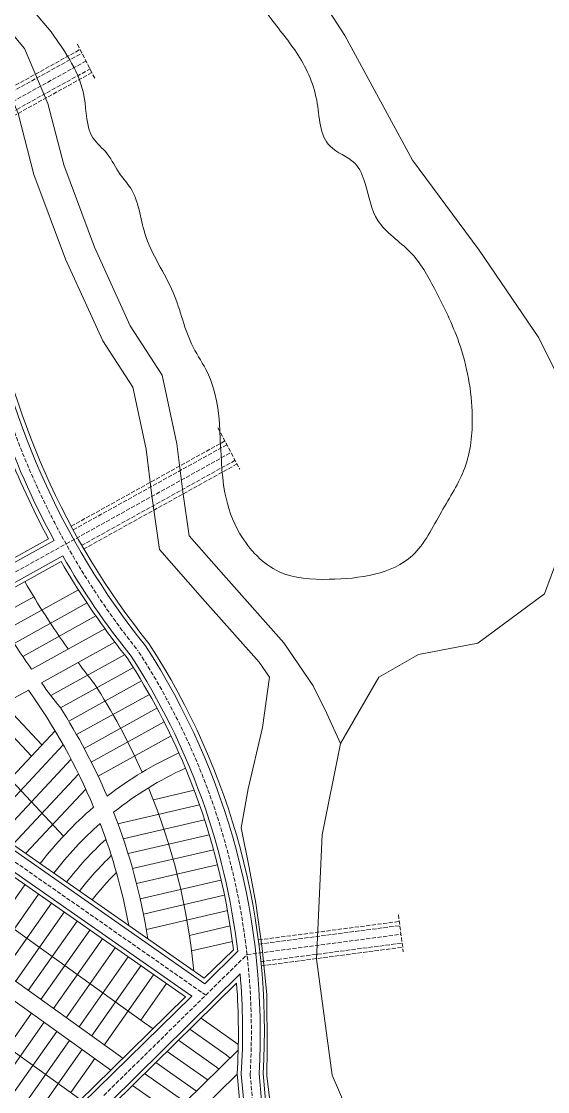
# Model space of a CAD drawing. Header units: metres. Extents: x 3557088 to 3598139, y 7314183 to 7334470.
# Drawn here: x 3576320 to 3576826, y 7324922 to 7325952 of the extents above; entities that cross this region are included whole.
import ezdxf

# ---------------------------------------------------------------- set-up
doc = ezdxf.new("R2010")
doc.units = ezdxf.units.M
doc.linetypes.add('JIS_02_4.0', pattern=[5.5, 4, -1.5])
doc.layers.add('Imagen', color=17, linetype='Continuous', lineweight=0)
doc.layers.add('Imagen_ZonaUrbanizable', color=17, linetype='Continuous', lineweight=0)
doc.layers.add('nuevo', color=7, linetype='Continuous', lineweight=15, true_color=0xf2f2f2)
picture_1 = doc.add_image_def('image1.jpg', size_in_pixel=(4800, 2360))
picture_2 = doc.add_image_def('image2.jpg', size_in_pixel=(4800, 2360))

msp = doc.modelspace()

# ---------------------------------------------------------------- linework, layer by layer
at = {"layer": 'nuevo', "linetype": 'JIS_02_4.0'}
for p, q in [((3576373.3, 7325929.8), (3576390, 7325897)), ((3576248.4, 7325839.7), (3576381.6, 7325913.5)), ((3576508.5, 7325560.8), (3576529.5, 7325521)), ((3576367.4, 7325466), (3576515.2, 7325548)), ((3576369.3, 7325462.5), (3576517.1, 7325544.4)), ((3576362.5, 7325449), (3576521.1, 7325536.9)), ((3576525, 7325529.4), (3576377.6, 7325447.7)), ((3576526.9, 7325525.9), (3576379.6, 7325444.2)), ((3576102.2, 7325304.8), (3576362.5, 7325449)), ((3576682.1, 7325092.2), (3576686.8, 7325056.7)), ((3576547.4, 7325068), (3576683, 7325085.8)), ((3576547.9, 7325064), (3576683.5, 7325081.8)), ((3576536.5, 7325053.9), (3576684.6, 7325073.4)), ((3576549.8, 7325047.1), (3576685.7, 7325065)), ((3576550.2, 7325043.1), (3576686.2, 7325061))]:
    msp.add_line(p, q, dxfattribs=at)
at = {"layer": 'nuevo'}
for p, q in [((3576104.2, 7325320.2), (3576345.5, 7325453.9)), ((3576104.9, 7325316), (3576350.9, 7325452.3)), ((3576359.2, 7325437.5), (3576113.2, 7325301.1)), ((3576357.7, 7325432.1), (3576116.3, 7325298.3)), ((3576296.4, 7325378.7), (3576331.4, 7325398.1)), ((3576304.3, 7325365.9), (3576374.4, 7325404.8)), ((3576312.4, 7325353.3), (3576382.6, 7325392.2)), ((3576320.8, 7325340.8), (3576391.1, 7325379.7)), ((3576329.4, 7325328.4), (3576399.8, 7325367.4)), ((3576338.8, 7325315.3), (3576409.4, 7325354.5)), ((3576347.9, 7325303.2), (3576418.7, 7325342.4)), ((3576357.1, 7325291.2), (3576427.2, 7325330)), ((3576365, 7325278.4), (3576435, 7325317.2)), ((3576199.3, 7325238), (3576326.2, 7325308.3)), ((3576372.6, 7325265.5), (3576442.6, 7325304.2)), ((3576112.8, 7325293.5), (3576495.9, 7325025.9)), ((3576116.2, 7325296), (3576495.4, 7325031.1)), ((3576302.4, 7325295.2), (3576339.3, 7325255.8)), ((3576288.9, 7325287.7), (3576329.1, 7325244.8)), ((3576379.8, 7325252.3), (3576449.8, 7325291.1)), ((3576101.9, 7325275.5), (3576477.3, 7325013.2)), ((3576103.1, 7325279.6), (3576483.5, 7325013.8)), ((3576261.8, 7325272.7), (3576359.9, 7325167.9)), ((3576386.7, 7325239), (3576456.7, 7325277.8)), ((3576273.9, 7325185.8), (3576351.9, 7325269.2)), ((3576393.3, 7325225.5), (3576463.4, 7325264.3)), ((3576286.4, 7325177.1), (3576359.8, 7325255.7)), ((3576298.8, 7325168.5), (3576367.3, 7325241.8)), ((3576311.2, 7325159.8), (3576374.5, 7325227.5)), ((3576323.6, 7325151.1), (3576381.4, 7325213)), ((3576446.4, 7325202.9), (3576485.7, 7325212.1)), ((3576412.4, 7325179.7), (3576490.9, 7325197.9)), ((3576417.4, 7325165.4), (3576495.7, 7325183.6)), ((3576422.1, 7325151.1), (3576500.2, 7325169.2)), ((3576426.4, 7325136.7), (3576504.4, 7325154.8)), ((3576430.3, 7325122.2), (3576507.8, 7325140.2)), ((3576433.8, 7325107.6), (3576511.2, 7325125.6)), ((3576289.5, 7325045.6), (3576336.1, 7325111.9)), ((3576436.9, 7325092.9), (3576514.5, 7325111)), ((3576301.7, 7325036.8), (3576348.4, 7325103.3)), ((3576313.9, 7325028.1), (3576360.7, 7325094.7)), ((3576439.7, 7325078.2), (3576517.9, 7325096.3)), ((3576326.1, 7325019.4), (3576373, 7325086.1)), ((3576338.3, 7325010.6), (3576385.2, 7325077.5)), ((3576481.1, 7325072.4), (3576520.2, 7325081.5)), ((3576350.5, 7325001.9), (3576397.5, 7325069)), ((3576483.2, 7325057.5), (3576522.4, 7325066.6)), ((3576362.7, 7324993.1), (3576409.8, 7325060.4)), ((3576523.4, 7325058.6), (3576495.4, 7325031.1)), ((3576527.6, 7325057.1), (3576495.9, 7325025.9)), ((3576374.9, 7324984.4), (3576422.1, 7325051.8)), ((3576387, 7324975.6), (3576434.4, 7325043.2)), ((3576405, 7324912), (3576529.8, 7325035.4)), ((3576399.2, 7324966.9), (3576446.7, 7325034.6)), ((3576407.5, 7324909.5), (3576526.5, 7325026.5)), ((3576434.4, 7324990.9), (3576459, 7325026)), ((3576477.3, 7325013.2), (3576389.9, 7324927.3)), ((3576483.5, 7325013.8), (3576392.4, 7324924.8)), ((3576283.1, 7324932), (3576329.1, 7324997.5)), ((3576295.3, 7324923.3), (3576341.3, 7324988.8)), ((3576307.5, 7324914.5), (3576353.5, 7324980)), ((3576320.2, 7324906.5), (3576365.7, 7324971.3)), ((3576335.6, 7324902.4), (3576377.9, 7324962.6)), ((3576367.1, 7324921.1), (3576390, 7324953.8)), ((3576375.5, 7324913.1), (3576389.9, 7324927.3)), ((3576392.4, 7324924.8), (3576378, 7324910.6))]:
    msp.add_line(p, q, dxfattribs=at)
for points in [[(3575842.6, 7326680.3), (3575846.8, 7326678.1), (3575909.3, 7326618.3), (3575930.5, 7326558.7), (3575998.8, 7326460.8), (3576004.9, 7326404.8), (3576048.3, 7326326.5), (3576091.2, 7326284.9), (3576136.3, 7326217.2), (3576161.6, 7326170), (3576214.7, 7326123.7), (3576270.1, 7326059.6), (3576312.7, 7325983.8), (3576348.2, 7325941.6)], [(3576549.5, 7326063.6), (3576630.6, 7325938), (3576695.8, 7325818), (3576759.9, 7325731.6), (3576817, 7325647.3), (3576853.8, 7325573.8), (3576852.4, 7325481.4), (3576822.5, 7325401.1), (3576758.5, 7325353.5), (3576701.3, 7325342.7), (3576663.3, 7325320.9), (3576626.5, 7325257), (3576608.8, 7325169.1), (3576603.3, 7325049.5), (3576618.3, 7324938), (3576649.6, 7324865.9), (3576691.8, 7324807.4), (3576736.7, 7324740.8), (3576770.8, 7324656.5)], [(3576220.7, 7326024.9), (3576263.2, 7325949.5), (3576296.5, 7325909.9), (3576316.3, 7325862.9), (3576331.6, 7325804.4), (3576362, 7325722.8), (3576397.7, 7325644.2), (3576426.6, 7325599.7), (3576439.4, 7325540.2), (3576445.1, 7325495.2), (3576452.3, 7325443.5), (3576493.8, 7325396.6), (3576548.2, 7325335.3), (3576558.2, 7325320.7), (3576551.3, 7325272.4), (3576537.5, 7325213.3), (3576530.9, 7325175.7)], [(3576287.9, 7325966.6), (3576322.4, 7325925.7), (3576344.8, 7325872.5), (3576360.2, 7325813.5), (3576389.7, 7325734.3), (3576424.1, 7325658.7), (3576454.8, 7325611.4), (3576469, 7325545.2), (3576474.9, 7325499.1), (3576480.8, 7325456.6), (3576516.3, 7325416.4), (3576571.9, 7325353.8), (3576600.2, 7325312.5), (3576613.4, 7325285.7), (3576626.5, 7325257)], [(3576530.9, 7325175.7), (3576538.7, 7325137.7), (3576545.1, 7325103.3), (3576551, 7325059.7), (3576555.4, 7325015.4), (3576555.8, 7324963), (3576555.6, 7324937.2), (3576558.6, 7324910.9), (3576566.7, 7324883), (3576583.3, 7324849.6), (3576608.9, 7324812), (3576634, 7324787.4), (3576662.5, 7324756.8), (3576682.8, 7324733.4), (3576732.3, 7324665.5)], [(3576222.7, 7325093.5), (3576276.5, 7325054.9), (3576322.9, 7325121.1)], [(3576312.5, 7325078.3), (3576437.9, 7324988.4), (3576446.2, 7324982.6)], [(3576289.5, 7325045.6), (3576414.7, 7324955.8), (3576417.2, 7324954.1)], [(3576280.3, 7325032.5), (3576405.4, 7324942.8), (3576405.6, 7324942.7)], [(3576257.4, 7324999.7), (3576376.6, 7324914.2)], [(3576492.3, 7324992.9), (3576525.5, 7324969.5), (3576528.1, 7324967.3)], [(3576481.4, 7324982.2), (3576516.4, 7324957.6), (3576520.3, 7324954.3)], [(3576470.5, 7324971.5), (3576507.3, 7324945.6), (3576509.5, 7324943.8)], [(3576459.7, 7324960.8), (3576498.1, 7324933.7), (3576498.8, 7324933.2)], [(3576477.1, 7324911.9), (3576528, 7324961.9)], [(3576448.8, 7324950.1), (3576487.9, 7324922.5)], [(3576437.9, 7324939.4), (3576479.9, 7324909.9), (3576549.5, 7324852.1)], [(3576489.4, 7324902), (3576527, 7324939)], [(3576529.5, 7324911.1), (3576527, 7324939.2)], [(3576533.4, 7324911.8), (3576531, 7324939)], [(3576550.3, 7324913.3), (3576548.1, 7324939.5)], [(3576554.3, 7324913.6), (3576552.1, 7324939.6)], [(3576426.3, 7324928), (3576470.2, 7324897.2), (3576541.7, 7324837.8)]]:
    msp.add_lwpolyline(points, dxfattribs=at)
at = {"layer": 'nuevo', "linetype": 'JIS_02_4.0'}
for points in [[(3576256.1, 7325858.2), (3576375.9, 7325924.6)], [(3576257.2, 7325854.3), (3576377.7, 7325921.1)], [(3576262.3, 7325837.7), (3576385.5, 7325905.9)], [(3576263.5, 7325833.8), (3576387.3, 7325902.4)], [(3576101.5, 7325291), (3576496.8, 7325014.9)], [(3576398.7, 7324918.4), (3576536.5, 7325053.9)], [(3576541.9, 7324912.5), (3576539.5, 7324938.5)]]:
    msp.add_lwpolyline(points, dxfattribs=at)
at = {"layer": 'nuevo'}
for centre, radius, start, end in [((3577021.6, 7325817.8), 763.8, 188.9115, 208.5858), ((3577021.6, 7325817.8), 746.8, 188.9812, 218.6992), ((3577021.6, 7325817.8), 742.8, 188.9978, 218.7143), ((3577021.6, 7325817.8), 767.8, 201.1004, 208.2894), ((3577021.6, 7325817.8), 763.8, 209.8611, 218.6357), ((3577021.6, 7325817.8), 767.8, 210.1551, 217.1191), ((3577021.6, 7325817.8), 807.8, 210.0977, 215.5705), ((3577021.6, 7325817.8), 847.8, 210.0456, 215.259), ((3577021.6, 7325817.8), 767.8, 217.1191, 218.621), ((3575867.6, 7324979), 681.6, 356.679, 33.0676), ((3575867.6, 7324979), 685.6, 356.7033, 33.0841), ((3577021.6, 7325817.8), 807.8, 216.7143, 218.4772), ((3575867.6, 7324979), 660.6, 22.6443, 32.9793), ((3575867.6, 7324979), 664.6, 6.7485, 32.9964), ((3577021.6, 7325817.8), 847.8, 216.3481, 218.3394), ((3575867.6, 7324979), 620.6, 23.7828, 32.8025), ((3575867.6, 7324979), 564.6, 22.5714, 35.686), ((3575867.6, 7324979), 580.6, 23.039, 32.6125), ((3576618.7, 7324926.1), 354.2, 114.6529, 127.7396), ((3576618.7, 7324926.1), 338.2, 114.7151, 128.4939), ((3575867.6, 7324979), 660.6, 6.9184, 22.6443), ((3575867.6, 7324979), 620.6, 5.4656, 22.29), ((3576618.7, 7324926.1), 354.2, 130.4364, 142.5604), ((3575867.6, 7324979), 580.6, 8.9163, 21.3973), ((3576618.7, 7324926.1), 338.2, 131.3579, 142.4421), ((3575867.6, 7324979), 564.6, 10.4976, 20.8522), ((3576618.7, 7324926.1), 323.2, 132.3999, 142.3205), ((3576618.7, 7324926.1), 308.2, 133.6492, 142.1871), ((3576618.7, 7324926.1), 293.2, 135.1513, 142.04), ((3575867.6, 7324979), 664.6, 356.548, 4.8701), ((3575867.6, 7324979), 660.6, 356.548, 4.1279)]:
    msp.add_arc(centre, radius, start, end, dxfattribs=at)
at = {"layer": 'nuevo', "linetype": 'JIS_02_4.0'}
for centre, radius, start, end in [((3577021.6, 7325817.8), 755.3, 188.9462, 218.621), ((3575868.2, 7324979), 672.5, 356.54, 33.1073)]:
    msp.add_arc(centre, radius, start, end, dxfattribs=at)
at = {"layer": 'nuevo'}
msp.add_open_spline([(3576348.2, 7325941.6), (3576362.1, 7325921.9), (3576383.7, 7325891.2), (3576381, 7325842.8), (3576404.2, 7325824.6), (3576412.1, 7325805.8), (3576432.2, 7325784.6), (3576435.2, 7325740), (3576468.6, 7325694.7), (3576478.1, 7325645.5), (3576517.1, 7325589.5), (3576505.2, 7325521.3), (3576528.2, 7325454.5), (3576564, 7325416.5), (3576626.7, 7325413), (3576694.9, 7325422.3), (3576722.1, 7325480.1), (3576749.9, 7325521.2), (3576755.9, 7325579.6), (3576744.6, 7325639.1), (3576719.5, 7325690.3), (3576696.3, 7325732.3), (3576658.1, 7325755.3), (3576652.6, 7325790.7), (3576641.5, 7325819.5), (3576605.7, 7325830.3), (3576606.9, 7325879.4), (3576586.5, 7325921.8), (3576548.2, 7325966), (3576523.1, 7326015.2), (3576490.7, 7326061.2), (3576457.3, 7326091.2), (3576423.6, 7326136.6), (3576420.6, 7326221.1), (3576415.8, 7326286.9), (3576412.8, 7326329.1)], degree=3, knots=[0, 0, 0, 0, 70.763097, 110.178432, 130.776381, 154.447768, 170.515023, 216.617643, 279.632517, 335.683499, 363.674049, 480.359125, 522.493684, 574.986571, 623.593201, 706.935536, 757.202749, 805.092792, 855.513346, 927.464551, 984.454152, 1026.429637, 1070.039872, 1107.850149, 1129.612886, 1158.42159, 1204.537378, 1254.507032, 1300.846382, 1378.152502, 1419.797211, 1468.512279, 1512.893442, 1584.800339, 1712.952814, 1712.952814, 1712.952814, 1712.952814], dxfattribs=at)

# ---------------------------------------------------------------- pictures from other files: only their frames are drawn
at = {"layer": 'Imagen'}
image = msp.add_image(picture_1, insert=(3557088.1, 7314320.1), size_in_units=(40983.9, 20150.4), rotation=-0.19111, dxfattribs=dict(at, fade=20))
image.dxf.flags = 7
at = {"layer": 'Imagen_ZonaUrbanizable'}
image = msp.add_image(picture_2, insert=(3572700.5, 7325068), size_in_units=(7743.8, 3807.4), rotation=-32.65284, dxfattribs=at)
image.dxf.flags = 7

doc.saveas('drawing.dxf')
